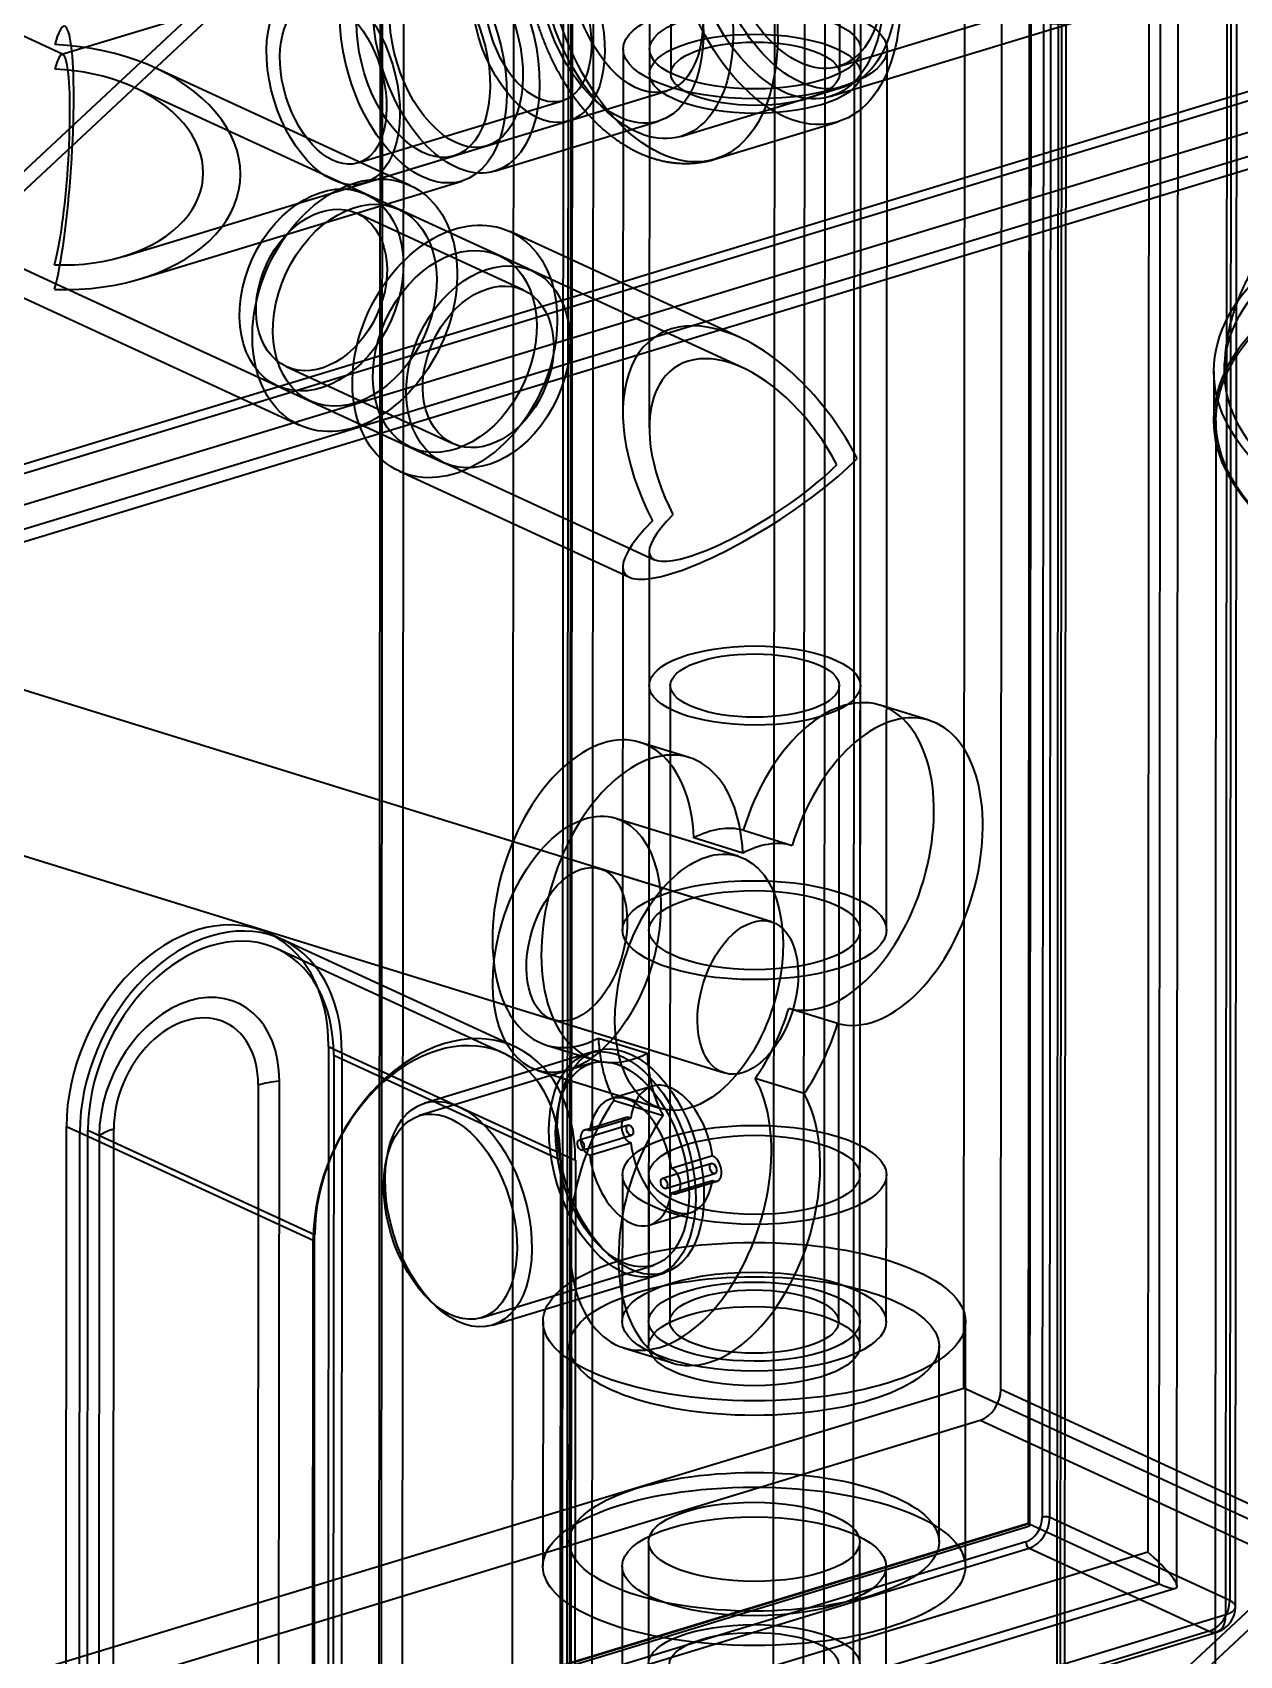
# Model space of a CAD drawing. Header units: millimetres. Extents: x 13 to 1054, y -1204 to 736.
# Drawn here: x 439.8 to 554.1, y 66.6 to 220.3 of the extents above; entities that cross this region are included whole.
import ezdxf

# ---------------------------------------------------------------- set-up
doc = ezdxf.new("R2010")
doc.units = ezdxf.units.MM
doc.layers.add('1', color=7, linetype='Continuous', true_color=0xffffff)

msp = doc.modelspace()

# ---------------------------------------------------------------- linework, layer by layer
at = {"layer": '1', "color": 27, "linetype": 'Continuous', "lineweight": 35}
for p, q in [((473.14, 483.86), (472.28, -702.77)), ((475.14, 483.86), (474.28, -702.77)), ((490.28, -702.78), (491.14, 483.85)), ((492.28, -702.78), (493.14, 483.85)), ((498.27, 239.57), (498.26, 216.39)), ((500.27, 239.57), (500.26, 216.39)), ((516.26, 216.38), (516.27, 239.56)), ((518.26, 216.38), (518.27, 239.55)), ((442.73, 218.21), (417.73, 229.74)), ((473.93, 227.75), (442.62, 218.22)), ((516.16, 217.09), (536.33, 223.24)), ((515.34, 214.23), (538.61, 221.32)), ((495.76, 218.71), (495.73, 184.31)), ((498.26, 218.71), (498.23, 182.85)), ((518.2, 135.26), (518.26, 218.7)), ((520.7, 135.26), (520.76, 218.69)), ((475.59, 205.81), (451.44, 216.95)), ((474.54, 203.54), (449.54, 215.07)), ((470.64, 207.94), (490.03, 213.84)), ((482.86, 209.57), (499.92, 214.76)), ((501.23, 210.46), (516.74, 215.18)), ((409.35, 211.58), (466.16, 185.38)), ((471.23, 206.02), (490.62, 211.93)), ((483.59, 207.17), (499.1, 211.9)), ((504.43, 208.3), (516.07, 211.84)), ((408.3, 209.31), (465.12, 183.11)), ((448.45, 199.08), (479.76, 208.62)), ((450.07, 196.97), (480.49, 206.23)), ((487.17, 197.71), (471.38, 204.99)), ((486.33, 195.9), (470.55, 203.18)), ((506.82, 191.4), (485.06, 201.44)), ((507.1, 188.52), (484.01, 199.17)), ((463.85, 188.65), (479.63, 181.37)), ((463.01, 186.83), (478.79, 179.55)), ((475.63, 181.01), (498.73, 170.36)), ((474.59, 178.74), (496.35, 168.7)), ((498.23, 171.14), (498.2, 135.28)), ((495.72, 169.68), (495.7, 135.28)), ((498.22, 158.45), (498.17, 98.19)), ((500.22, 158.45), (500.17, 98.19)), ((516.17, 98.18), (516.22, 158.44)), ((518.17, 98.18), (518.22, 158.44)), ((495.68, 112.1), (495.67, 98.2)), ((498.18, 112.1), (498.17, 95.88)), ((518.17, 95.86), (518.18, 112.09)), ((520.67, 98.18), (520.68, 112.08)), ((488.17, 98.2), (488.16, 75.02)), ((528.16, 75), (528.17, 98.17)), ((490.67, 95.88), (490.66, 77.34)), ((525.66, 77.32), (525.67, 95.86)), ((498.16, 77.34), (498.15, 61.11)), ((518.15, 61.1), (518.16, 77.32)), ((495.66, 75.02), (495.65, 61.11)), ((520.65, 61.1), (520.66, 75))]:
    msp.add_line(p, q, dxfattribs=at)
at = {"layer": '1', "color": 7, "linetype": 'Continuous', "lineweight": 35}
for p, q in [((534.29, 357.38), (534.09, 79.05)), ((534.4, 357.15), (534.2, 79.04)), ((534.27, 78.84), (534.47, 357.88)), ((535.64, 357.77), (535.43, 79.66)), ((536.14, 79.63), (536.34, 357.74)), ((546.51, 73.36), (546.71, 351.48)), ((553.38, 349.88), (553.18, 71.77)), ((553.74, 71.17), (553.95, 349.29)), ((548.19, 73.14), (548.39, 348.14)), ((552.82, 70.45), (553.02, 348.56)), ((471.74, -1189.27), (472.86, 345)), ((545.62, 340.57), (545.43, 76.36)), ((484.37, -1195.1), (485.48, 339.18)), ((528, 91.9), (528.16, 323.67)), ((531.51, 91.76), (531.68, 323.53)), ((421.58, 170.25), (689.14, 251.73)), ((689.14, 249.42), (421.58, 167.93)), ((690.72, 248.69), (423.15, 167.2)), ((260.43, 10.41), (528, 91.9)), ((688.97, 17.65), (528, 91.9)), ((690.91, 18.24), (531.51, 91.76)), ((262.01, 7.37), (529.57, 88.86)), ((529.57, 88.86), (688.97, 15.34)), ((227.15, -14.7), (534.27, 78.84)), ((534.1, 79.07), (227.66, -14.26)), ((534.2, 79.04), (227.85, -14.26)), ((534.2, 79.04), (546.51, 73.36)), ((553.18, 71.77), (536.14, 79.63)), ((533.88, 77.33), (227.54, -15.97)), ((227.85, -16.58), (534.2, 76.72)), ((545.43, 76.36), (250.72, -13.4)), ((534.2, 76.72), (551.24, 68.86)), ((240.16, -19.94), (546.51, 73.36)), ((243.01, -19.96), (548.04, 72.94)), ((246.48, -22.85), (552.82, 70.45)), ((551.24, 68.86), (244.9, -24.44)), ((245.63, -24.51), (551.97, 68.78))]:
    msp.add_line(p, q, dxfattribs=at)
at = {"layer": '1', "color": 151, "linetype": 'Continuous', "lineweight": 35}
for p, q in [((406.42, 176.73), (571.61, 330.98)), ((407.27, 175.67), (570.76, 328.33)), ((716.81, 264.01), (415.89, 172.36)), ((713.99, 262.26), (416.18, 171.56)), ((407.1, -67.22), (570.58, 85.44)), ((406.24, -69.87), (571.43, 84.38))]:
    msp.add_line(p, q, dxfattribs=at)
at = {"layer": '1', "color": 5, "linetype": 'Continuous', "lineweight": 35}
for p, q in [((514.93, 313.85), (513.87, -1151.82)), ((516.68, -1151.93), (517.74, 313.74)), ((490.15, 305.95), (489.09, -1159.72)), ((489.82, -1159.14), (490.89, 306.53)), ((490.6, 305.48), (489.53, -1160.2)), ((537.31, 304.72), (536.25, -1160.95)), ((535.96, -1162.01), (537.02, 303.66)), ((536.7, -1161.43), (537.76, 304.24)), ((509.1, -1169.22), (510.17, 296.45)), ((512.98, 296.34), (511.92, -1169.33))]:
    msp.add_line(p, q, dxfattribs=at)
at = {"layer": '1', "color": 252, "linetype": 'Continuous', "lineweight": 35}
for p, q in [((509.79, 136.07), (340.14, 188.69)), ((551.68, 188.23), (551.68, 183.59)), ((335.69, 174.36), (505.34, 121.74)), ((524.7, 155.15), (520.08, 156.58)), ((502.01, 151.61), (497.38, 153.05)), ((506.64, 142.28), (495.07, 145.86)), ((507.14, 144.73), (511.76, 143.3)), ((507.09, 142.57), (502.46, 144.01)), ((509.79, 136.07), (493.59, 141.09)), ((463.42, 134.41), (462.16, 134.99)), ((485.52, 124.22), (463.42, 134.41)), ((484.47, 123.6), (463.01, 133.5)), ((516.06, 126.42), (511.43, 127.86)), ((489.15, 126.76), (505.34, 121.74)), ((493.41, 125.05), (498.04, 123.62)), ((467.87, 124.24), (467.83, 63.06)), ((467.87, 124.24), (469.13, 123.66)), ((468.36, 123.42), (468.31, 62.24)), ((468.36, 123.42), (489.82, 113.52)), ((469.13, 123.66), (469.09, 62.47)), ((469.13, 123.66), (469.09, 62.47)), ((469.13, 123.66), (480.18, 118.56)), ((492.48, 123.61), (476.97, 118.89)), ((488.49, 124.39), (493.12, 122.96)), ((493.25, 123.85), (492.48, 123.61)), ((492.77, 122.66), (476.48, 117.7)), ((487.67, 121.99), (499.23, 118.4)), ((461.21, 120.6), (461.17, 61.27)), ((463.17, 61.64), (463.22, 120.97)), ((498.52, 120.49), (494.64, 119.31)), ((512.89, 119.79), (508.27, 121.23)), ((480.18, 118.56), (491.23, 113.47)), ((494.91, 119.15), (499.54, 117.71)), ((496.03, 117.52), (492.15, 116.34)), ((496.47, 117.44), (492.59, 116.26)), ((443.01, 55.5), (443.05, 116.68)), ((443.05, 116.68), (444.31, 116.1)), ((444.27, 54.91), (444.31, 116.1)), ((444.27, 54.91), (444.31, 116.1)), ((444.31, 116.1), (466.41, 105.91)), ((445.05, 55.15), (445.09, 116.34)), ((445.09, 116.34), (466.55, 106.44)), ((446.15, 115.77), (446.11, 56.44)), ((447.49, 57.1), (447.53, 116.43)), ((496.25, 116.81), (491.59, 115.39)), ((491.88, 114.43), (496.54, 115.85)), ((492.59, 113.96), (496.47, 115.14)), ((504.2, 113.88), (500.33, 112.7)), ((489.82, 113.52), (489.78, 52.34)), ((491.23, 113.47), (491.18, 52.28)), ((504.14, 113.17), (499.48, 111.75)), ((499.77, 110.79), (504.43, 112.21)), ((500.33, 110.39), (504.2, 111.57)), ((500.77, 110.31), (504.65, 111.49)), ((498.28, 107.35), (502.16, 108.53)), ((466.51, 45.25), (466.55, 106.44)), ((466.37, 44.72), (466.41, 105.91)), ((482.31, 98.56), (498.6, 103.52)), ((483.38, 97.84), (498.89, 102.57)), ((498.89, 102.57), (499.66, 102.8)), ((495.8, 95.71), (500.42, 94.28))]:
    msp.add_line(p, q, dxfattribs=at)
at = {"layer": '1', "color": 19, "linetype": 'Continuous', "lineweight": 35}
msp.add_line((551.88, 183.5), (551.77, 35.17), dxfattribs=at)
at = {"layer": '1', "color": 7, "linetype": 'Continuous', "lineweight": 35}
msp.add_arc((551.24, 71.18), 2.5, 286.9385, 359.9584, dxfattribs=at)
at = {"layer": '1', "color": 27, "linetype": 'Continuous', "lineweight": 35}
for centre, major_axis, ratio in [((534.24, 235.67), (4.37, -14.35), 0.585428), ((510.97, 228.58), (5.1, -16.74), 0.585428), ((499.34, 225.04), (-5.1, 16.74), 0.585428), ((510.97, 228.58), (4.37, -14.35), 0.585428), ((512.52, 229.05), (-4.22, 13.87), 0.585428), ((512.52, 229.05), (-3.64, 11.96), 0.585428), ((497.01, 224.33), (-4.22, 13.87), 0.585428), ((495.46, 223.86), (3.64, -11.96), 0.585428), ((497.01, 224.33), (2.91, -9.57), 0.585428), ((479.95, 219.13), (3.64, -11.96), 0.585428), ((476.84, 218.19), (-3.64, 11.96), 0.585428), ((487.7, 221.49), (-2.91, 9.57), 0.585428), ((479.95, 219.13), (2.91, -9.57), 0.585428), ((487.7, 221.49), (2.33, -7.65), 0.585428), ((476.84, 218.19), (-2.91, 9.57), 0.585428), ((468.31, 215.59), (-2.91, 9.57), 0.585428), ((468.31, 215.59), (2.33, -7.65), 0.585428), ((508.26, 218.7), (12.5, -0.01), 0.374947), ((508.26, 218.7), (10, -0.01), 0.374947), ((508.26, 216.39), (-10, 0.01), 0.374947), ((508.26, 216.39), (8, -0.01), 0.374947), ((470.35, 194.46), (-5.24, -11.35), 0.718822), ((467.2, 195.91), (-4.19, -9.08), 0.718822), ((467.2, 195.91), (3.35, 7.26), 0.718822), ((470.35, 194.46), (-4.19, -9.08), 0.718822), ((479.82, 190.09), (-5.24, -11.35), 0.718822), ((479.82, 190.09), (-4.19, -9.08), 0.718822), ((482.98, 188.63), (-4.19, -9.08), 0.718822), ((482.98, 188.63), (3.35, 7.26), 0.718822), ((508.22, 158.44), (10, -0.01), 0.374947), ((508.22, 158.44), (-8, 0.01), 0.374947), ((508.2, 135.27), (12.5, -0.01), 0.374947), ((508.2, 135.27), (10, -0.01), 0.374947), ((508.18, 112.09), (12.5, -0.01), 0.374947), ((508.18, 112.09), (-10, 0.01), 0.374947), ((508.17, 98.19), (20, -0.01), 0.374947), ((508.17, 95.87), (-17.5, 0.01), 0.374947), ((508.17, 98.19), (12.5, -0.01), 0.374947), ((508.17, 98.19), (10, -0.01), 0.374947), ((508.17, 98.19), (-8, 0.01), 0.374947), ((508.17, 95.87), (-10, 0.01), 0.374947), ((508.16, 77.33), (-17.5, 0.01), 0.374947), ((508.16, 75.01), (20, -0.01), 0.374947), ((508.16, 77.33), (-10, 0.01), 0.374947), ((508.16, 75.01), (12.5, -0.01), 0.374947), ((508.15, 65.74), (-10, 0.01), 0.374947), ((508.15, 65.74), (8, -0.01), 0.374947)]:
    msp.add_ellipse(centre, major_axis=major_axis, ratio=ratio, dxfattribs=at)
for centre, major_axis, ratio, start_param, end_param in [((441.94, 207.56), (0.91, 13.33), 0.116726, 3.666785, 6.808378), ((441.94, 207.56), (0.73, 10.67), 0.116726, 3.666785, 6.808378), ((441.94, 207.56), (-17.57, 1.2), 0.657242, 1.615223, 4.756816), ((441.94, 207.56), (-14.05, 0.96), 0.657242, 1.615223, 4.756816), ((508.23, 176.99), (-9.32, 14.57), 0.571457, 4.55355, 7.695143), ((508.23, 176.99), (-7.45, 11.66), 0.571457, 4.55355, 7.695143), ((508.23, 176.99), (12.35, 7.9), 0.250099, 2.299289, 5.440881), ((508.23, 176.99), (9.88, 6.32), 0.250099, 2.299289, 5.440881)]:
    msp.add_ellipse(centre, major_axis=major_axis, ratio=ratio, start_param=start_param, end_param=end_param, dxfattribs=at)
at = {"layer": '1', "color": 252, "linetype": 'Continuous', "lineweight": 35}
for centre, major_axis, ratio in [((621.68, 188.18), (-70, 0.05), 0.374927), ((621.68, 188.18), (-69, 0.05), 0.374927), ((621.68, 183.54), (-70, 0.05), 0.374927), ((491.37, 133.93), (-3.7, -11.94), 0.590051), ((502.94, 130.34), (-3.7, -11.94), 0.590051), ((491.37, 133.93), (-2.22, -7.16), 0.590051), ((507.56, 128.9), (2.22, 7.16), 0.590051), ((507.56, 128.9), (2.22, 7.16), 0.590051), ((495.68, 113.09), (-3.21, 10.52), 0.585415), ((495.68, 113.09), (-3.21, 10.52), 0.585415), ((496.46, 113.33), (-3.21, 10.52), 0.585415), ((495.68, 113.09), (-2.91, 9.57), 0.585415), ((480.17, 108.37), (-3.21, 10.52), 0.585415), ((479.4, 108.13), (-2.91, 9.57), 0.585415), ((496.39, 116.33), (0.146, -0.478), 0.585415), ((491.74, 114.91), (-0.146, 0.478), 0.585415), ((504.28, 112.69), (0.146, -0.478), 0.585415), ((499.63, 111.27), (-0.146, 0.478), 0.585415)]:
    msp.add_ellipse(centre, major_axis=major_axis, ratio=ratio, dxfattribs=at)
at = {"layer": '1', "color": 19, "linetype": 'Continuous', "lineweight": 35}
msp.add_ellipse((621.88, 183.45), major_axis=(70, -0.05), ratio=0.374927, dxfattribs=at)
at = {"layer": '1', "color": 252, "linetype": 'Continuous', "lineweight": 35}
for centre, major_axis, ratio, start_param, end_param in [((515.63, 142.25), (4.44, 14.33), 0.590051, 3.170372, 7.863974), ((520.26, 140.82), (4.44, 14.33), 0.590051, 3.170372, 7.863974), ((492.93, 138.72), (-4.44, -14.33), 0.590051, 2.123175, 6.816776), ((497.56, 137.29), (-4.44, -14.33), 0.590051, 2.123175, 6.816776), ((502.94, 130.34), (4.44, 14.33), 0.590051, 0.02878, 0.533591), ((507.56, 128.9), (4.44, 14.33), 0.590051, 0.02878, 0.533591), ((455.46, 120.46), (-6.7, -14.53), 0.718822, 2.14045, 5.282043), ((456.72, 119.88), (-6.7, -14.53), 0.718822, 2.14045, 5.282043), ((456.72, 119.88), (-6.7, -14.53), 0.718822, 2.14045, 5.282043), ((456.72, 119.88), (-6.28, -13.62), 0.718822, 2.14045, 5.282043), ((454.68, 118.37), (4.61, 9.99), 0.718822, 5.282043, 8.423635), ((454.37, 118.52), (-3.69, -8.01), 0.718822, 2.14045, 5.282043), ((502.94, 130.34), (4.44, 14.33), 0.590051, 4.21757, 4.722381), ((507.56, 128.9), (4.44, 14.33), 0.590051, 4.21757, 4.722381), ((478.82, 109.69), (-6.7, -14.53), 0.718822, 2.14045, 5.282043), ((478.19, 109.98), (-6.28, -13.62), 0.718822, 2.14045, 5.282043), ((502.94, 130.34), (4.44, 14.33), 0.590051, 2.123175, 2.627986), ((507.56, 128.9), (4.44, 14.33), 0.590051, 2.123175, 2.627986), ((464.37, 119.14), (5, 0), 0.374947, 1.803235, 2.254262), ((500.24, 110.04), (4.44, 14.33), 0.590051, 1.075977, 5.769578), ((496.46, 113.33), (-1.82, 5.98), 0.585415, 4.431936, 7.172859), ((500.34, 114.51), (-1.82, 5.98), 0.585415, 4.431936, 7.172859), ((504.87, 108.6), (4.44, 14.33), 0.590051, 1.075977, 5.769578), ((496.39, 116.33), (0.36, -1.2), 0.585415, 2.560637, 5.902565), ((450.68, 114.98), (5, 0), 0.374947, 2.254262, 2.705289), ((492.51, 115.15), (0.36, -1.2), 0.585415, 2.560637, 5.902565), ((496.46, 113.33), (-1.82, 5.98), 0.585415, 1.290343, 4.031266), ((500.34, 114.51), (-1.82, 5.98), 0.585415, 1.290343, 4.031266), ((504.28, 112.69), (-0.36, 1.2), 0.585415, 2.560637, 5.902565), ((500.4, 111.51), (-0.36, 1.2), 0.585415, 2.560637, 5.902565)]:
    msp.add_ellipse(centre, major_axis=major_axis, ratio=ratio, start_param=start_param, end_param=end_param, dxfattribs=at)
at = {"layer": '1', "color": 7, "linetype": 'Continuous', "lineweight": 35}
for centre, major_axis, ratio, start_param, end_param in [((529.57, 91.17), (-1.05, -2.27), 0.718822, 0.569621, 2.140417), ((533.88, 79.18), (0.84, 1.82), 0.718822, 3.711214, 5.28201), ((534.59, 78.69), (-0.497, 0.369), 0.137394, 5.701064, 7.27186), ((534.2, 79.04), (-1.05, -2.27), 0.718822, 0.569621, 2.140417), ((535.75, 79.51), (-0.5, 0), 0.374927, 3.825068, 5.395865), ((534.2, 77.18), (0.146, -0.478), 0.585427, 4.231622, 5.802418), ((540.7, 78.54), (-7.46, 5.53), 0.137394, 2.559471, 4.130268), ((551.24, 71.18), (-1.05, -2.27), 0.718822, 0.569621, 2.140417), ((551.24, 71.18), (2.5, 0), 0.374927, 5.395865, 6.966661), ((551.24, 71.18), (-0.73, 2.39), 0.585427, 2.660826, 4.231622)]:
    msp.add_ellipse(centre, major_axis=major_axis, ratio=ratio, start_param=start_param, end_param=end_param, dxfattribs=at)
at = {"layer": '1', "color": 27, "linetype": 'Continuous', "lineweight": 35}
msp.add_open_spline([(494.24, 241.78), (494.14, 241.75), (493.92, 241.68), (493.57, 241.55), (493.19, 241.39), (492.82, 241.22), (492.45, 241.03), (492.1, 240.82), (491.75, 240.6), (491.41, 240.36), (491.08, 240.11), (490.76, 239.84), (490.44, 239.56), (490.14, 239.26), (489.85, 238.94), (489.56, 238.62), (489.29, 238.27), (489.03, 237.91), (488.78, 237.54), (488.54, 237.15), (488.31, 236.75), (488.09, 236.34), (487.88, 235.91), (487.69, 235.47), (487.51, 235.02), (487.35, 234.55), (487.2, 234.08), (487.06, 233.59), (486.93, 233.1), (486.82, 232.59), (486.73, 232.08), (486.64, 231.56), (486.58, 231.04), (486.52, 230.51), (486.48, 229.97), (486.46, 229.44), (486.44, 228.89), (486.44, 228.35), (486.46, 227.8), (486.49, 227.25), (486.53, 226.7), (486.58, 226.15), (486.65, 225.6), (486.73, 225.04), (486.82, 224.49), (486.92, 223.94), (487.04, 223.39), (487.17, 222.85), (487.31, 222.3), (487.46, 221.76), (487.62, 221.22), (487.79, 220.69), (487.98, 220.16), (488.18, 219.63), (488.39, 219.11), (488.6, 218.59), (488.83, 218.08), (489.07, 217.58), (489.32, 217.08), (489.59, 216.6), (489.86, 216.11), (490.14, 215.64), (490.43, 215.18), (490.73, 214.72), (491.05, 214.27), (491.37, 213.84), (491.7, 213.41), (492.04, 213), (492.39, 212.6), (492.75, 212.21), (493.12, 211.83), (493.49, 211.47), (493.88, 211.12), (494.27, 210.79), (494.67, 210.47), (495.07, 210.17), (495.48, 209.89), (495.9, 209.62), (496.32, 209.37), (496.75, 209.14), (497.17, 208.93), (497.6, 208.74), (498.04, 208.57), (498.47, 208.42), (498.9, 208.28), (499.34, 208.17), (499.77, 208.08), (500.2, 208), (500.63, 207.95), (501.06, 207.91), (501.48, 207.89), (501.9, 207.89), (502.32, 207.91), (502.74, 207.95), (503.15, 208), (503.56, 208.07), (503.96, 208.16), (504.25, 208.24), (504.41, 208.29), (504.43, 208.3)], degree=3, knots=[0, 0, 0, 0, 0.00681, 0.016088, 0.025363, 0.034645, 0.043943, 0.053264, 0.062617, 0.072012, 0.081456, 0.090958, 0.100525, 0.110166, 0.119888, 0.129696, 0.139596, 0.149593, 0.15969, 0.169888, 0.180187, 0.190586, 0.201079, 0.211662, 0.222327, 0.233065, 0.243866, 0.25472, 0.265615, 0.276542, 0.28749, 0.298451, 0.309415, 0.320375, 0.331326, 0.342265, 0.353189, 0.364095, 0.374983, 0.385852, 0.396703, 0.407537, 0.418353, 0.429155, 0.439943, 0.450719, 0.461485, 0.472244, 0.482997, 0.493747, 0.504495, 0.515245, 0.525997, 0.536755, 0.547519, 0.558294, 0.56908, 0.57988, 0.590697, 0.601531, 0.612385, 0.623261, 0.63416, 0.645082, 0.656029, 0.667, 0.677995, 0.689012, 0.700049, 0.711102, 0.722166, 0.733235, 0.744299, 0.755349, 0.766375, 0.777365, 0.788307, 0.79919, 0.810002, 0.820732, 0.831371, 0.841913, 0.852352, 0.862684, 0.872908, 0.883026, 0.89304, 0.902954, 0.912773, 0.922504, 0.932152, 0.941727, 0.951235, 0.960685, 0.970086, 0.979444, 0.98877, 0.998071, 1, 1, 1, 1], dxfattribs=at)
at = {"layer": '1', "color": 252, "linetype": 'Continuous', "lineweight": 35}
msp.add_open_spline([(690.68, 188.13), (690.68, 188.26), (690.68, 188.58), (690.66, 189.09), (690.62, 189.67), (690.57, 190.24), (690.49, 190.81), (690.4, 191.38), (690.29, 191.94), (690.16, 192.51), (690.02, 193.07), (689.85, 193.63), (689.67, 194.18), (689.47, 194.74), (689.26, 195.29), (689.02, 195.84), (688.77, 196.38), (688.5, 196.92), (688.21, 197.46), (687.91, 198), (687.58, 198.53), (687.24, 199.06), (686.88, 199.59), (686.5, 200.11), (686.1, 200.63), (685.68, 201.15), (685.24, 201.66), (684.78, 202.17), (684.3, 202.67), (683.81, 203.18), (683.29, 203.67), (682.75, 204.17), (682.19, 204.65), (681.61, 205.14), (681.01, 205.61), (680.4, 206.08), (679.76, 206.55), (679.11, 207), (678.45, 207.45), (677.76, 207.89), (677.06, 208.33), (676.35, 208.75), (675.62, 209.17), (674.88, 209.58), (674.12, 209.97), (673.36, 210.37), (672.58, 210.75), (671.79, 211.12), (670.98, 211.49), (670.17, 211.85), (669.35, 212.2), (668.51, 212.54), (667.67, 212.87), (666.81, 213.2), (665.95, 213.51), (665.08, 213.82), (664.19, 214.12), (663.3, 214.42), (662.4, 214.71), (661.49, 214.98), (660.57, 215.26), (659.64, 215.52), (658.71, 215.78), (657.76, 216.03), (656.81, 216.27), (655.85, 216.51), (654.88, 216.74), (653.91, 216.96), (652.93, 217.17), (651.94, 217.38), (650.94, 217.58), (649.94, 217.77), (648.93, 217.96), (647.92, 218.13), (646.9, 218.31), (645.87, 218.47), (644.84, 218.63), (643.8, 218.78), (642.76, 218.92), (641.72, 219.06), (640.66, 219.19), (639.61, 219.31), (638.55, 219.42), (637.48, 219.53), (636.42, 219.63), (635.35, 219.73), (634.27, 219.81), (633.2, 219.89), (632.12, 219.97), (631.03, 220.03), (629.95, 220.09), (628.86, 220.14), (627.77, 220.18), (626.69, 220.22), (625.59, 220.25), (624.5, 220.27), (623.41, 220.29), (622.32, 220.3), (621.23, 220.3), (620.13, 220.29), (619.04, 220.28), (617.95, 220.26), (616.86, 220.23), (615.77, 220.2), (614.68, 220.16), (613.6, 220.11), (612.51, 220.05), (611.43, 219.99), (610.35, 219.92), (609.27, 219.84), (608.2, 219.76), (607.13, 219.67), (606.06, 219.57), (605, 219.46), (603.94, 219.35), (602.88, 219.23), (601.83, 219.1), (600.78, 218.97), (599.74, 218.83), (598.7, 218.68), (597.67, 218.53), (596.65, 218.36), (595.63, 218.2), (594.61, 218.02), (593.6, 217.84), (592.6, 217.65), (591.61, 217.45), (590.62, 217.25), (589.64, 217.03), (588.66, 216.82), (587.7, 216.59), (586.74, 216.36), (585.79, 216.12), (584.84, 215.87), (583.91, 215.62), (582.98, 215.35), (582.06, 215.09), (581.15, 214.81), (580.25, 214.53), (579.36, 214.24), (578.48, 213.94), (577.6, 213.63), (576.74, 213.32), (575.89, 212.99), (575.04, 212.67), (574.21, 212.33), (573.38, 211.98), (572.57, 211.63), (571.76, 211.27), (570.97, 210.89), (570.19, 210.51), (569.42, 210.13), (568.66, 209.73), (567.92, 209.32), (567.18, 208.91), (566.46, 208.48), (565.76, 208.05), (565.06, 207.61), (564.39, 207.16), (563.72, 206.7), (563.08, 206.23), (562.45, 205.75), (561.83, 205.27), (561.24, 204.77), (560.67, 204.28), (560.11, 203.77), (559.58, 203.26), (559.06, 202.74), (558.57, 202.22), (558.09, 201.69), (557.64, 201.16), (557.21, 200.63), (556.8, 200.09), (556.41, 199.54), (556.04, 199), (555.69, 198.45), (555.36, 197.9), (555.05, 197.35), (554.76, 196.79), (554.49, 196.23), (554.24, 195.67), (554.01, 195.11), (553.8, 194.54), (553.6, 193.97), (553.43, 193.41), (553.27, 192.84), (553.13, 192.26), (553.01, 191.69), (552.91, 191.12), (552.83, 190.54), (552.76, 189.97), (552.72, 189.39), (552.69, 188.81), (552.68, 188.43), (552.68, 188.23), (552.68, 188.23)], degree=3, knots=[0, 0, 0, 0, 0.002858, 0.007046, 0.011234, 0.015425, 0.019623, 0.023831, 0.028053, 0.03229, 0.036547, 0.040828, 0.045135, 0.049472, 0.053842, 0.05825, 0.062698, 0.06719, 0.07173, 0.076321, 0.080967, 0.08567, 0.090434, 0.095262, 0.100155, 0.105116, 0.110146, 0.115244, 0.120412, 0.125647, 0.130949, 0.136313, 0.141736, 0.147213, 0.15274, 0.158309, 0.163915, 0.169552, 0.175212, 0.180891, 0.186582, 0.192281, 0.197982, 0.203681, 0.209375, 0.215061, 0.220738, 0.226403, 0.232055, 0.237694, 0.243318, 0.248929, 0.254525, 0.260107, 0.265674, 0.271227, 0.276767, 0.282293, 0.287806, 0.293307, 0.298796, 0.304273, 0.309739, 0.315194, 0.320639, 0.326074, 0.331501, 0.336918, 0.342327, 0.347728, 0.353121, 0.358507, 0.363887, 0.369259, 0.374626, 0.379987, 0.385343, 0.390693, 0.396039, 0.40138, 0.406717, 0.412049, 0.417378, 0.422704, 0.428027, 0.433346, 0.438663, 0.443977, 0.449289, 0.4546, 0.459908, 0.465214, 0.47052, 0.475824, 0.481127, 0.486429, 0.491731, 0.497032, 0.502333, 0.507634, 0.512936, 0.518237, 0.523539, 0.528842, 0.534146, 0.539451, 0.544757, 0.550065, 0.555375, 0.560687, 0.566, 0.571317, 0.576636, 0.581957, 0.587282, 0.59261, 0.597942, 0.603278, 0.608618, 0.613962, 0.619311, 0.624666, 0.630025, 0.63539, 0.640761, 0.646139, 0.651523, 0.656914, 0.662312, 0.667719, 0.673134, 0.678557, 0.68399, 0.689432, 0.694884, 0.700347, 0.70582, 0.711305, 0.716803, 0.722312, 0.727835, 0.733371, 0.738921, 0.744485, 0.750064, 0.755657, 0.761266, 0.766891, 0.77253, 0.778184, 0.783853, 0.789536, 0.795232, 0.800938, 0.806655, 0.812378, 0.818105, 0.823832, 0.829554, 0.835265, 0.84096, 0.846633, 0.852277, 0.857885, 0.863451, 0.868968, 0.87443, 0.879833, 0.88517, 0.890441, 0.895641, 0.900769, 0.905826, 0.910811, 0.915727, 0.920574, 0.925356, 0.930075, 0.934734, 0.939337, 0.943888, 0.94839, 0.952846, 0.957261, 0.961638, 0.965981, 0.970293, 0.974578, 0.97884, 0.983081, 0.987305, 0.991516, 0.995716, 0.999909, 1, 1, 1, 1], dxfattribs=at)

doc.saveas('drawing.dxf')
